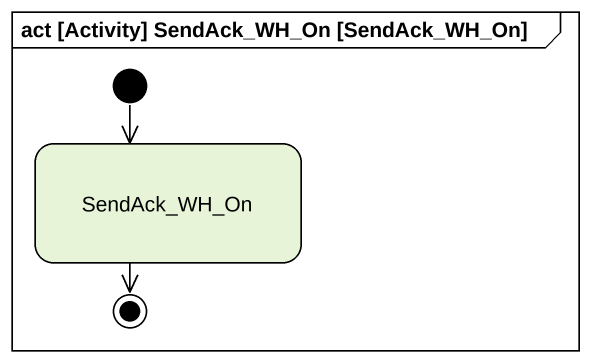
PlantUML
@startuml
mainframe act [Activity] SendAck_WH_On [SendAck_WH_On]
hide empty description
state SendAck_WH_On
[*] --> SendAck_WH_On
SendAck_WH_On --> [*]
@enduml
